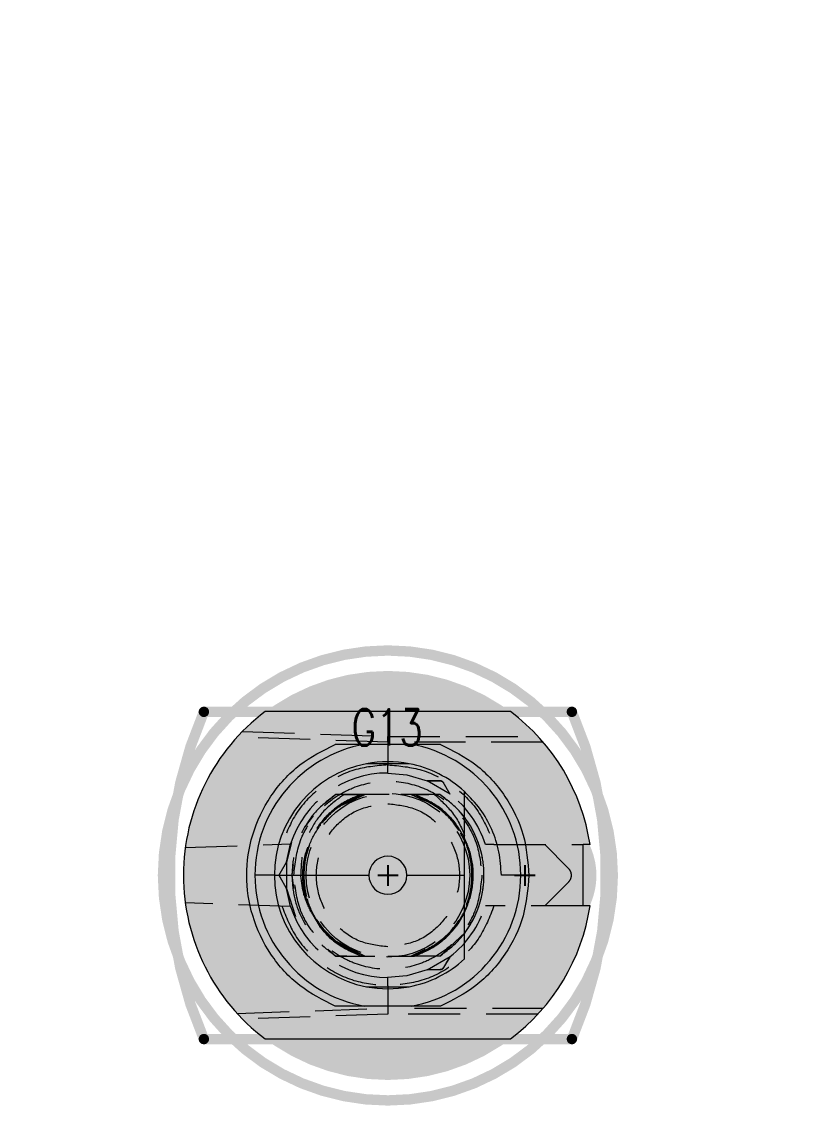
# Model space of a CAD drawing. Header units: millimetres. Extents: x 5 to 1395, y 5 to 415.
# Drawn here: x 1016.79 to 1035.63, y 230.16 to 256.67 of the extents above; entities that cross this region are included whole.
import ezdxf

# ---------------------------------------------------------------- set-up
doc = ezdxf.new("R2010")
doc.units = ezdxf.units.MM
doc.header["$PDSIZE"] = -1
doc.linetypes.add('HIDDEN', pattern=[1.905, 1.27, -0.635])
for name, color, linetype in [('DRIL_PLTE_THRU_01', 16, 'Continuous'), ('DRIL_PLTE_THRU_02', 146, 'Continuous'), ('DRIL_PLTE_THRU_03', 56, 'Continuous'), ('DRIL_PLTE_THRU_04', 216, 'Continuous'), ('DRIL_PLTE_THRU_05', 34, 'Continuous'), ('DRIL_PLTE_THRU_06', 96, 'Continuous'), ('DRIL_PLTE_THRU_07', 171, 'Continuous'), ('DRIL_PLTE_THRU_08', 176, 'Continuous'), ('DRIL_SYMBOL', 2, 'Continuous'), ('PADS_BOT', 5, 'Continuous'), ('PADS_INNER', 1, 'Continuous'), ('PADS_TOP', 1, 'Continuous'), ('PART_NAME_01', 1, 'Continuous'), ('PART_TOP_2DLINE_26', 5, 'Continuous'), ('PART_TOP_2DLINE_27', 5, 'Continuous')]:
    doc.layers.add(name, color=color, linetype=linetype)
doc.styles.add('W0$127', font='simplex', dxfattribs={"width": 0.75})
doc.dimstyles.new('ISO-25', dxfattribs={"dimtxt": 2.5, "dimasz": 2.5, "dimexe": 1.25, "dimexo": 0.625, "dimtad": 1, "dimtxsty": 'Standard', "dimcen": 2.5, "dimadec": 0, "dimazin": 0, "dimtfac": 1, "dimtmove": 0, "dimatfit": 3, "dimfxl": 0, "dimarcsym": 0})

# ---------------------------------------------------------------- blocks, each defined once
blk = doc.blocks.new('SMOOTH_0$254')
at = {"const_width": 0.127}
blk.add_lwpolyline([(-0.0635, 0, 1), (0.0635, 0, 1)], format="xyb", close=True, dxfattribs=at)
blk = doc.blocks.new('PART_BODY_TOP_1')
at = {"layer": 'PART_TOP_2DLINE_26', "const_width": 0.254}
blk.add_lwpolyline([(5.5, 0, 1), (-5.5, 0, 1)], format="xyb", close=True, dxfattribs=at)
at = {"layer": 'PART_TOP_2DLINE_27', "const_width": 0.254}
blk.add_lwpolyline([(-4.5, 4), (4.5, 4, -0.208911), (4.5, -4), (-4.5, -4, -0.208911)], format="xyb", close=True, dxfattribs=at)
at = {"layer": 'PART_TOP_2DLINE_27'}
for p in [(-4.5, 4), (4.5, 4), (-4.5, -4), (4.5, -4)]:
    blk.add_blockref('SMOOTH_0$254', p, dxfattribs=at)
blk = doc.blocks.new('DRIL_SYMBOL_5$15')
at = {"layer": 'DRIL_SYMBOL', "const_width": 0.0508}
for points in [[(0, -0.254), (0, 0.254)], [(-0.254, 0), (0.254, 0)]]:
    blk.add_lwpolyline(points, dxfattribs=at)
blk = doc.blocks.new('DRIL_HOLE_5$15')
at = {"const_width": 2.575}
blk.add_lwpolyline([(-1.2875, 0, 1), (1.2875, 0, 1)], format="xyb", close=True, dxfattribs=at)
blk.add_blockref('DRIL_SYMBOL_5$15', (0, 0))
blk = doc.blocks.new('PAD_0')
at = {"const_width": 5}
blk.add_lwpolyline([(0, -2.5, 1), (0, 2.5, 1)], format="xyb", close=True, dxfattribs=at)
blk = doc.blocks.new('STK_TOP_181')
at = {"layer": 'DRIL_PLTE_THRU_01'}
blk.add_blockref('DRIL_HOLE_5$15', (0, 0), dxfattribs=at)
at = {"layer": 'DRIL_PLTE_THRU_02'}
blk.add_blockref('DRIL_HOLE_5$15', (0, 0), dxfattribs=at)
at = {"layer": 'DRIL_PLTE_THRU_03'}
blk.add_blockref('DRIL_HOLE_5$15', (0, 0), dxfattribs=at)
at = {"layer": 'DRIL_PLTE_THRU_04'}
blk.add_blockref('DRIL_HOLE_5$15', (0, 0), dxfattribs=at)
at = {"layer": 'DRIL_PLTE_THRU_05'}
blk.add_blockref('DRIL_HOLE_5$15', (0, 0), dxfattribs=at)
at = {"layer": 'DRIL_PLTE_THRU_06'}
blk.add_blockref('DRIL_HOLE_5$15', (0, 0), dxfattribs=at)
at = {"layer": 'DRIL_PLTE_THRU_07'}
blk.add_blockref('DRIL_HOLE_5$15', (0, 0), dxfattribs=at)
at = {"layer": 'DRIL_PLTE_THRU_08'}
blk.add_blockref('DRIL_HOLE_5$15', (0, 0), dxfattribs=at)
at = {"layer": 'PADS_BOT'}
blk.add_blockref('PAD_0', (0, 0), dxfattribs=at)
at = {"layer": 'PADS_INNER'}
blk.add_blockref('PAD_0', (0, 0), dxfattribs=at)
at = {"layer": 'PADS_TOP'}
blk.add_blockref('PAD_0', (0, 0), dxfattribs=at)
blk = doc.blocks.new('DRIL_SYMBOL_2$55')
at = {"layer": 'DRIL_SYMBOL', "const_width": 0.0508}
for points in [[(0, -0.254), (0, 0.254)], [(-0.254, 0), (0.254, 0)]]:
    blk.add_lwpolyline(points, dxfattribs=at)
blk = doc.blocks.new('DRIL_HOLE_2$55')
at = {"const_width": 1.275}
blk.add_lwpolyline([(-0.6375, 0, 1), (0.6375, 0, 1)], format="xyb", close=True, dxfattribs=at)
blk.add_blockref('DRIL_SYMBOL_2$55', (0, 0))
blk = doc.blocks.new('PAD_1')
at = {"const_width": 1.75}
blk.add_lwpolyline([(0, -0.875, 1), (0, 0.875, 1)], format="xyb", close=True, dxfattribs=at)
blk = doc.blocks.new('STK_TOP_182')
at = {"layer": 'DRIL_PLTE_THRU_01'}
blk.add_blockref('DRIL_HOLE_2$55', (0, 0), dxfattribs=at)
at = {"layer": 'DRIL_PLTE_THRU_02'}
blk.add_blockref('DRIL_HOLE_2$55', (0, 0), dxfattribs=at)
at = {"layer": 'DRIL_PLTE_THRU_03'}
blk.add_blockref('DRIL_HOLE_2$55', (0, 0), dxfattribs=at)
at = {"layer": 'DRIL_PLTE_THRU_04'}
blk.add_blockref('DRIL_HOLE_2$55', (0, 0), dxfattribs=at)
at = {"layer": 'DRIL_PLTE_THRU_05'}
blk.add_blockref('DRIL_HOLE_2$55', (0, 0), dxfattribs=at)
at = {"layer": 'DRIL_PLTE_THRU_06'}
blk.add_blockref('DRIL_HOLE_2$55', (0, 0), dxfattribs=at)
at = {"layer": 'DRIL_PLTE_THRU_07'}
blk.add_blockref('DRIL_HOLE_2$55', (0, 0), dxfattribs=at)
at = {"layer": 'DRIL_PLTE_THRU_08'}
blk.add_blockref('DRIL_HOLE_2$55', (0, 0), dxfattribs=at)
at = {"layer": 'PADS_BOT'}
blk.add_blockref('PAD_1', (0, 0), dxfattribs=at)
at = {"layer": 'PADS_INNER'}
blk.add_blockref('PAD_1', (0, 0), dxfattribs=at)
at = {"layer": 'PADS_TOP'}
blk.add_blockref('PAD_1', (0, 0), dxfattribs=at)
blk = doc.blocks.new('SYM_TOP_3')
for name, p in [('PART_BODY_TOP_1', (0, 0)), ('STK_TOP_181', (0, 0)), ('STK_TOP_182', (3.35, 0))]:
    blk.add_blockref(name, p)
blk = doc.blocks.new('PART_TOP_2')
blk.add_blockref('SYM_TOP_3', (0, 0))
at = {"layer": 'PART_NAME_01', "style": 'W0$127', "width": 0.75}
blk.add_text('G13', height=0.889, dxfattribs=at).set_placement((-0.889, 3.175))
blk = doc.blocks.new('q')
blk.add_blockref('PART_TOP_2', (1025.745, 235.799))
blk = doc.blocks.new('*D231')
at = {"color": 0, "lineweight": -2}
for p, q in [((969.595, 286.609), (969.595, 323.77)), ((1257.145, 181.679), (1257.145, 323.77)), ((1253.843, 322.77), (972.897, 322.77))]:
    blk.add_line(p, q, dxfattribs=at)
at = {"color": 0}
for points in [[(972.897, 323.321), (972.897, 322.22), (969.595, 322.77)], [(1253.843, 323.321), (1253.843, 322.22), (1257.145, 322.77)]]:
    blk.add_solid(points, dxfattribs=at)
at = {"layer": 'Defpoints', "color": 0}
for p in [(969.595, 322.77), (969.595, 285.609), (1257.145, 180.679)]:
    blk.add_point(p, dxfattribs=at)
at = {"color": 0, "insert": (1113.37, 326.336), "char_height": 3.5, "attachment_point": 5}
blk.add_mtext('287,550', dxfattribs=at)

msp = doc.modelspace()

# ---------------------------------------------------------------- linework, layer by layer
at = {"color": 7, "linetype": 'Continuous', "lineweight": 15}
for p, q in [((1028.7448, 239.8038), (1022.7448, 239.8038)), ((1030.6882, 236.5538), (1030.5198, 236.5538)), ((1030.5198, 235.0538), (1030.5198, 236.5538)), ((1022.9698, 235.8038), (1022.4948, 235.8038)), ((1022.9698, 235.8038), (1025.2801, 235.8038)), ((1026.2096, 235.8038), (1027.6198, 235.8038)), ((1028.9948, 235.8038), (1028.5198, 235.8038)), ((1030.6882, 235.0538), (1030.5198, 235.0538)), ((1022.7448, 231.8038), (1028.7448, 231.8038))]:
    msp.add_line(p, q, dxfattribs=at)
at = {"color": 7, "linetype": 'HIDDEN', "lineweight": 0}
for p, q in [((1025.7448, 239.0538), (1022.0591, 239.1825)), ((1022.1923, 239.3223), (1025.7448, 239.1982)), ((1025.7448, 239.0538), (1025.7448, 239.1981)), ((1025.7448, 239.1981), (1029.4161, 239.1981)), ((1025.7448, 239.0538), (1025.7448, 238.5038)), ((1029.5445, 239.0538), (1026.3951, 239.0538)), ((1025.7448, 238.3038), (1025.7448, 238.5038)), ((1026.7047, 238.1121), (1027.0198, 238.1121)), ((1027.2639, 237.7893), (1026.7047, 238.1121)), ((1024.4713, 237.7788), (1024.1978, 237.5496)), ((1025.0939, 237.7788), (1024.4713, 237.7788)), ((1025.0939, 237.7788), (1024.5816, 237.5154)), ((1024.6223, 237.5163), (1025.1788, 237.7787)), ((1025.1788, 237.7787), (1024.6223, 237.5163)), ((1024.6223, 237.5163), (1025.1788, 237.7787)), ((1025.1788, 237.7787), (1024.6223, 237.5163)), ((1025.4296, 237.7788), (1024.6722, 237.7788)), ((1024.6722, 237.7788), (1025.0939, 237.7788)), ((1025.7783, 237.7788), (1025.4296, 237.7788)), ((1027.0183, 237.7788), (1026.0601, 237.7788)), ((1026.3108, 237.7788), (1026.6281, 237.6292)), ((1026.6237, 237.6312), (1026.3108, 237.7788)), ((1026.7457, 237.7788), (1026.3957, 237.7788)), ((1026.3957, 237.7788), (1026.7457, 237.7788)), ((1026.7105, 237.6169), (1026.3957, 237.7788)), ((1027.1966, 237.6294), (1027.0183, 237.7788)), ((1023.9203, 237.2604), (1023.7096, 236.9788)), ((1020.7906, 236.4788), (1023.3647, 236.5687)), ((1023.3848, 236.6046), (1023.2657, 236.1266)), ((1023.2657, 236.1266), (1023.3647, 236.5687)), ((1028.3385, 236.5538), (1030.5198, 236.5538)), ((1029.5797, 236.5538), (1030.1529, 235.9806)), ((1023.1082, 235.8538), (1023.2657, 236.1266)), ((1023.2657, 236.1266), (1023.2657, 235.4809)), ((1023.428, 236.0687), (1023.3948, 235.8038)), ((1023.2657, 235.4809), (1023.1082, 235.7538)), ((1023.3948, 235.8038), (1023.4354, 235.4801)), ((1023.3948, 235.8038), (1023.4337, 235.4935)), ((1023.3647, 235.0389), (1023.2657, 235.4809)), ((1023.2657, 235.4809), (1023.4859, 234.7928)), ((1030.1529, 235.627), (1029.5797, 235.0538)), ((1023.3647, 235.0389), (1020.7906, 235.1288)), ((1030.5198, 235.0538), (1028.3385, 235.0538)), ((1027.634, 234.4061), (1027.0183, 233.8288)), ((1025.1788, 233.8288), (1024.4733, 234.19)), ((1024.2739, 233.9942), (1024.4713, 233.8288)), ((1024.332, 233.9455), (1024.4713, 233.8288)), ((1024.5799, 234.0931), (1025.0939, 233.8288)), ((1025.0939, 233.8288), (1024.5799, 234.0931)), ((1025.1788, 233.8288), (1024.6467, 234.0797)), ((1024.6467, 234.0797), (1025.1788, 233.8288)), ((1025.1788, 233.8288), (1024.6467, 234.0797)), ((1024.6467, 234.0797), (1025.1788, 233.8288)), ((1024.6469, 234.0586), (1025.0939, 233.8288)), ((1025.0939, 233.8288), (1024.6469, 234.0586)), ((1025.1788, 233.8288), (1024.7089, 234.0503)), ((1024.709, 234.0503), (1025.1788, 233.8288)), ((1026.6498, 233.9886), (1026.3108, 233.8288)), ((1026.3108, 233.8288), (1026.6498, 233.9886)), ((1026.9675, 234.1228), (1026.3957, 233.8288)), ((1026.9674, 234.1227), (1026.3957, 233.8288)), ((1026.3957, 233.8288), (1026.6368, 233.9527)), ((1027.0183, 233.8288), (1027.2543, 234.0265)), ((1024.7439, 233.8288), (1024.4713, 233.8288)), ((1024.4713, 233.8288), (1025.0939, 233.8288)), ((1025.1788, 233.8288), (1025.4296, 233.8288)), ((1025.7448, 233.8288), (1026.0129, 233.8288)), ((1025.8264, 233.8288), (1026.0601, 233.8288)), ((1026.0601, 233.8288), (1026.3108, 233.8288)), ((1027.0183, 233.8288), (1026.3957, 233.8288)), ((1026.7047, 233.4954), (1027.2639, 233.8183)), ((1027.0183, 233.8288), (1026.7457, 233.8288)), ((1027.2639, 233.8183), (1027.1064, 233.5454)), ((1025.2204, 233.0788), (1025.2204, 233.0788)), ((1025.7448, 233.1038), (1025.7448, 233.3038)), ((1025.7448, 233.1038), (1025.7448, 232.5538)), ((1022.0591, 232.4251), (1025.7448, 232.5538)), ((1025.7448, 232.5538), (1025.7448, 232.4094)), ((1026.3951, 232.5538), (1029.5445, 232.5538)), ((1025.7448, 232.4094), (1022.1923, 232.2853)), ((1029.4161, 232.4094), (1025.7448, 232.4094))]:
    msp.add_line(p, q, dxfattribs=at)
at = {"color": 7, "linetype": 'HIDDEN', "lineweight": 0, "flags": 128}
for points in [[(1025.7448, 238.3038), (1026.2104, 238.26), (1026.7047, 238.1121)], [(1024.4713, 237.7788), (1024.4713, 237.7788)], [(1024.4713, 237.7788), (1024.4713, 237.7788)], [(1024.4713, 237.7788), (1024.4713, 237.7788)], [(1024.4713, 237.7788), (1024.4713, 237.7788)], [(1024.4713, 237.7788), (1024.4713, 237.7788)], [(1024.4713, 237.7788), (1024.4713, 237.7788)], [(1024.4713, 237.7788), (1024.4713, 237.7788)], [(1025.4296, 237.7788), (1025.4296, 237.7788)], [(1026.0601, 237.7788), (1026.0601, 237.7788)], [(1027.0183, 237.7788), (1027.0183, 237.7788)], [(1027.0183, 237.7788), (1027.0183, 237.7788)], [(1027.0183, 237.7788), (1027.0183, 237.7788)], [(1027.0183, 237.7788), (1027.0183, 237.7788)], [(1027.0183, 237.7788), (1027.0183, 237.7788)], [(1027.0183, 237.7788), (1027.0183, 237.7788)], [(1027.0183, 237.7788), (1027.0183, 237.7788)], [(1027.0183, 237.7788), (1027.0183, 237.7788)], [(1024.7176, 237.583), (1024.7176, 237.583)], [(1023.9656, 236.831), (1023.9656, 236.831)], [(1027.674, 236.5799), (1027.6778, 236.5513), (1027.6779, 236.5423), (1027.6777, 236.541), (1027.6773, 236.5402), (1027.6771, 236.54), (1027.6771, 236.54), (1027.677, 236.54), (1027.677, 236.5399), (1027.677, 236.5399), (1027.677, 236.5399), (1027.677, 236.5399), (1027.6771, 236.5399), (1027.6773, 236.54), (1027.6774, 236.54), (1027.6774, 236.54), (1027.6774, 236.54), (1027.6774, 236.54), (1027.6774, 236.54), (1027.6773, 236.54), (1027.6771, 236.5399), (1027.6769, 236.5399), (1027.6768, 236.5398), (1027.6768, 236.5398), (1027.6767, 236.5398), (1027.6767, 236.5398), (1027.6767, 236.5398), (1027.6767, 236.5398), (1027.6764, 236.5398), (1027.676, 236.5399), (1027.6754, 236.5402), (1027.6727, 236.5432), (1027.6086, 236.6727), (1027.5214, 236.8357)], [(1024.4713, 233.8288), (1024.4713, 233.8288)], [(1025.1788, 233.8288), (1025.1788, 233.8288)], [(1025.1788, 233.8288), (1025.1788, 233.8288)], [(1025.1788, 233.8288), (1025.1788, 233.8288)], [(1025.1788, 233.8288), (1025.1788, 233.8288)], [(1025.1788, 233.8288), (1025.1788, 233.8288)], [(1025.1788, 233.8288), (1025.1788, 233.8288)], [(1025.1788, 233.8288), (1025.1788, 233.8288)], [(1025.1788, 233.8288), (1025.1788, 233.8288)], [(1026.3108, 233.8288), (1026.3108, 233.8288)], [(1026.3108, 233.8288), (1026.3108, 233.8288)], [(1026.3108, 233.8288), (1026.3108, 233.8288)], [(1026.3108, 233.8288), (1026.3108, 233.8288)], [(1026.3108, 233.8288), (1026.3108, 233.8288)], [(1027.0183, 233.8288), (1027.0183, 233.8288)], [(1026.7047, 233.4954), (1026.2104, 233.3475), (1025.7363, 233.3038)]]:
    msp.add_lwpolyline(points, dxfattribs=at)
at = {"color": 7, "linetype": 'HIDDEN', "lineweight": 0}
msp.add_circle((1025.7448, 235.8038), 2, dxfattribs=at)
at = {"color": 7, "linetype": 'Continuous', "lineweight": 15}
for radius, start, end in [(5, 126.8699, 233.1301), (5, 8.62693, 53.1301), (3.25, 100.06327, 180), (3.25, 0, 79.93673), (2.775, 100.89295, 180), (2.775, 79.10668, 100.89376), (2.775, 47.49336, 79.10705), (0.4648, 0, 180), (3.25, 180, 259.93673), (2.775, 180, 259.10705), (0.4648, 180, 0), (3.25, 280.06327, 0), (5, 306.8699, 351.37307), (2.775, 280.89324, 312.50663), (2.775, 259.10676, 280.89295)]:
    msp.add_arc((1025.7448, 235.8038), radius, start, end, dxfattribs=at)
at = {"color": 7, "linetype": 'HIDDEN', "lineweight": 0}
for radius, start, end in [(2.5, 90, 162.18431), (2.35, 323.50581, 57.18508), (2.5, 17.4576, 52.57976), (2.5, 197.81569, 270), (2.5, 307.42024, 342.5424)]:
    msp.add_arc((1025.7448, 235.8038), radius, start, end, dxfattribs=at)
at = {"color": 7, "linetype": 'Continuous', "lineweight": 15}
for points, knots in [([(1024.4554, 232.6038), (1024.1564, 232.7547), (1023.5447, 233.0635), (1022.8427, 233.8468), (1022.3942, 234.7864), (1022.2462, 235.8038), (1022.3942, 236.8211), (1022.8427, 237.7608), (1023.5447, 238.5441), (1024.1564, 238.8528), (1024.4554, 239.0038)], [0, 0, 0, 0, 0.1222025, 0.2499996, 0.3777966, 0.5000004, 0.6222042, 0.7500004, 0.8777975, 1, 1, 1, 1]), ([(1025.1769, 239.0038), (1025.1764, 239.0038), (1025.1752, 239.0038), (1025.1635, 239.0038), (1025.12, 239.0038), (1024.9235, 239.0038), (1024.6896, 239.0038), (1024.4934, 239.0038), (1024.4554, 239.0038)], [0, 0, 0, 0, 0.01692942, 0.03930114, 0.08170097, 0.23619582, 0.85214271, 1, 1, 1, 1]), ([(1026.3127, 239.0038), (1026.1368, 239.0038), (1025.7844, 239.0038), (1025.3912, 239.0038), (1025.1988, 239.0038), (1025.1769, 239.0038)], [0, 0, 0, 0, 0.4691021, 0.9396121, 1, 1, 1, 1]), ([(1027.0342, 239.0038), (1026.8997, 239.0038), (1026.7259, 239.0038), (1026.5316, 239.0038), (1026.451, 239.0038), (1026.397, 239.0038), (1026.3574, 239.0038), (1026.3312, 239.0038), (1026.3172, 239.0038), (1026.3131, 239.0038), (1026.3128, 239.0038), (1026.3127, 239.0038)], [0, 0, 0, 0, 0.52192282, 0.6747029, 0.77964248, 0.85173033, 0.90167439, 0.9545652, 0.97587922, 0.99309465, 1, 1, 1, 1]), ([(1027.0342, 239.0038), (1027.3339, 238.8526), (1027.9471, 238.5433), (1028.6451, 237.7583), (1029.1106, 236.8167), (1029.1672, 236.1323), (1029.1948, 235.7978)], [0, 0, 0, 0, 0.2443889, 0.5000009, 0.7556098, 1, 1, 1, 1]), ([(1026.2692, 238.5288), (1025.9791, 238.5288), (1025.626, 238.5288), (1025.2818, 238.5288), (1025.2204, 238.5288)], [0, 0, 0, 0, 0.8214986, 1, 1, 1, 1]), ([(1027.6198, 235.8038), (1027.6198, 235.9987), (1027.6198, 236.5031), (1027.6198, 237.1849), (1027.6198, 237.6339), (1027.6198, 237.8495)], [0, 0, 0, 0, 0.2465235, 0.6381385, 1, 1, 1, 1]), ([(1028.5198, 235.8038), (1028.5084, 235.9956), (1028.4855, 236.3791), (1028.3007, 236.9282), (1028.0208, 237.4355), (1027.7535, 237.7115), (1027.6198, 237.8495)], [0, 0, 0, 0, 0.2499986, 0.500001, 0.7500033, 1, 1, 1, 1]), ([(1029.1948, 235.7978), (1029.1662, 235.4643), (1029.1076, 234.782), (1028.6414, 233.8443), (1027.9445, 233.0627), (1027.3331, 232.7545), (1027.0342, 232.6038)], [0, 0, 0, 0, 0.2444241, 0.500001, 0.7555764, 1, 1, 1, 1]), ([(1027.6198, 233.7581), (1027.6198, 234.1957), (1027.6198, 234.7986), (1027.6198, 235.5874), (1027.6198, 235.8038)], [0, 0, 0, 0, 0.7257556, 1, 1, 1, 1]), ([(1025.2204, 233.0788), (1025.5105, 233.0788), (1025.8636, 233.0788), (1026.2078, 233.0788), (1026.2692, 233.0788)], [0, 0, 0, 0, 0.8214867, 1, 1, 1, 1]), ([(1025.1769, 232.6038), (1025.1764, 232.6038), (1025.1752, 232.6038), (1025.1635, 232.6038), (1025.12, 232.6038), (1024.9235, 232.6038), (1024.6896, 232.6038), (1024.4934, 232.6038), (1024.4554, 232.6038)], [0, 0, 0, 0, 0.01692942, 0.03930114, 0.08170097, 0.23619582, 0.85214271, 1, 1, 1, 1]), ([(1026.3127, 232.6038), (1026.1368, 232.6038), (1025.7844, 232.6038), (1025.3912, 232.6038), (1025.1988, 232.6038), (1025.1769, 232.6038)], [0, 0, 0, 0, 0.4691021, 0.9396121, 1, 1, 1, 1]), ([(1027.0342, 232.6038), (1026.8997, 232.6038), (1026.7259, 232.6038), (1026.5316, 232.6038), (1026.451, 232.6038), (1026.397, 232.6038), (1026.3574, 232.6038), (1026.3312, 232.6038), (1026.3172, 232.6038), (1026.3131, 232.6038), (1026.3128, 232.6038), (1026.3127, 232.6038)], [0, 0, 0, 0, 0.52192282, 0.6747029, 0.77964248, 0.85173033, 0.90167439, 0.9545652, 0.97587922, 0.99309465, 1, 1, 1, 1])]:
    msp.add_open_spline(points, degree=3, knots=knots, dxfattribs=at)
at = {"color": 7, "linetype": 'HIDDEN', "lineweight": 0}
for points, knots in [([(1025.7448, 238.5038), (1025.4628, 238.4781), (1024.8836, 238.4254), (1024.099, 237.9995), (1023.4701, 237.3659), (1023.257, 236.8247), (1023.1533, 236.5613)], [0, 0, 0, 0, 0.2434216, 0.4999999, 0.7565755, 1, 1, 1, 1]), ([(1025.7448, 238.5038), (1026.0274, 238.478), (1026.6079, 238.425), (1027.3939, 237.9973), (1028.0231, 237.361), (1028.2353, 236.8181), (1028.3385, 236.5538)], [0, 0, 0, 0, 0.243393, 0.5000001, 0.7566083, 1, 1, 1, 1]), ([(1023.4448, 235.8038), (1023.4757, 236.093), (1023.5234, 236.5395), (1023.8097, 237.0756), (1024.1069, 237.4411), (1024.4729, 237.7403), (1025.0089, 238.0176), (1025.7448, 238.1596), (1026.4806, 238.0176), (1027.0166, 237.7404), (1027.3825, 237.4413), (1027.6798, 237.0758), (1027.9662, 236.5396), (1028.0139, 236.093), (1028.0448, 235.8038)], [0, 0, 0, 0, 0.11972141, 0.18482268, 0.24999991, 0.31510286, 0.38027922, 0.49999962, 0.61972205, 0.68482472, 0.74999969, 0.81510183, 0.8802782, 1, 1, 1, 1]), ([(1027.0198, 238.1121), (1026.9378, 238.1121), (1026.8294, 238.1121), (1026.7329, 238.1121), (1026.7083, 238.1121), (1026.7059, 238.1121), (1026.7047, 238.1121)], [0, 0, 0, 0, 0.6386854, 0.8437406, 0.9249981, 1, 1, 1, 1]), ([(1027.0198, 238.1121), (1027.0285, 238.1115), (1027.0459, 238.1102), (1027.0703, 238.0996), (1027.0917, 238.0838), (1027.1015, 238.0694), (1027.1064, 238.0621)], [0, 0, 0, 0, 0.2508012, 0.5000565, 0.7491502, 1, 1, 1, 1]), ([(1027.1064, 238.0621), (1027.1023, 238.0687), (1027.0968, 238.0775), (1027.0833, 238.0897), (1027.0759, 238.095), (1027.0704, 238.0985), (1027.0645, 238.1017), (1027.056, 238.1056), (1027.0383, 238.1114), (1027.0276, 238.1118), (1027.0198, 238.1121)], [0, 0, 0, 0, 0.3001445, 0.4067015, 0.4526529, 0.4959204, 0.5400814, 0.5867284, 0.694519, 1, 1, 1, 1]), ([(1027.2639, 237.7893), (1027.2634, 237.7903), (1027.2622, 237.7924), (1027.2498, 237.8138), (1027.2197, 237.866), (1027.1694, 237.9531), (1027.1285, 238.0239), (1027.1064, 238.0621)], [0, 0, 0, 0, 0.07411355, 0.1549261, 0.35990339, 0.65371534, 1, 1, 1, 1]), ([(1024.4713, 237.7788), (1024.3145, 237.661), (1024.0011, 237.4253), (1023.6626, 236.9387), (1023.437, 236.3905), (1023.4089, 235.9994), (1023.3948, 235.8038)], [0, 0, 0, 0, 0.2499994, 0.5000001, 0.7500014, 1, 1, 1, 1]), ([(1024.4713, 237.7788), (1024.3145, 237.661), (1024.0011, 237.4253), (1023.6626, 236.9387), (1023.437, 236.3905), (1023.4089, 235.9994), (1023.3948, 235.8038)], [0, 0, 0, 0, 0.2499994, 0.5000001, 0.7500014, 1, 1, 1, 1]), ([(1024.6722, 237.7788), (1024.5093, 237.6616), (1024.1856, 237.4288), (1023.8448, 236.9358), (1023.631, 236.3843), (1023.6208, 235.9964), (1023.6157, 235.8038)], [0, 0, 0, 0, 0.2550563, 0.5067403, 0.7550565, 1, 1, 1, 1]), ([(1025.0939, 237.7788), (1024.9566, 237.724), (1024.6821, 237.6143), (1024.3262, 237.3444), (1024.0322, 237.0112), (1023.816, 236.622), (1023.6864, 236.1961), (1023.6512, 235.7531), (1023.7044, 235.3096), (1023.8164, 235.036), (1023.8724, 234.8992)], [0, 0, 0, 0, 0.12500223, 0.25000057, 0.37500003, 0.50000224, 0.62500189, 0.75000144, 0.87500189, 1, 1, 1, 1]), ([(1025.0939, 233.8288), (1024.894, 233.9155), (1024.4941, 234.0889), (1024.0329, 234.5673), (1023.7336, 235.1521), (1023.6312, 235.8038), (1023.7336, 236.4554), (1024.0329, 237.0403), (1024.4941, 237.5186), (1024.894, 237.6921), (1025.0939, 237.7788)], [0, 0, 0, 0, 0.1249997, 0.2499998, 0.3750009, 0.5, 0.625001, 0.7500008, 0.8750009, 1, 1, 1, 1]), ([(1024.4733, 234.19), (1024.335, 234.3181), (1024.0583, 234.5742), (1023.795, 235.0827), (1023.6707, 235.6366), (1023.7036, 236.2051), (1023.8884, 236.7437), (1024.2131, 237.2093), (1024.6493, 237.5803), (1025.0023, 237.7126), (1025.1788, 237.7788)], [0, 0, 0, 0, 0.1249999, 0.25, 0.3749992, 0.5000003, 0.6249999, 0.7499998, 0.8749992, 1, 1, 1, 1]), ([(1025.1788, 237.7788), (1024.972, 237.6979), (1024.5583, 237.536), (1024.0761, 237.0595), (1023.7622, 236.4678), (1023.6544, 235.8038), (1023.7621, 235.1398), (1024.0761, 234.548), (1024.5583, 234.0715), (1024.972, 233.9097), (1025.1788, 233.8288)], [0, 0, 0, 0, 0.1250019, 0.2500013, 0.375001, 0.5000006, 0.6250011, 0.7500009, 0.8750014, 1, 1, 1, 1]), ([(1025.1788, 237.7788), (1025.1784, 237.7788), (1025.1777, 237.7788), (1025.1708, 237.7788), (1025.1442, 237.7788), (1025.1157, 237.7788), (1025.0939, 237.7788)], [0, 0, 0, 0, 0.068855, 0.1453943, 0.3447286, 1, 1, 1, 1]), ([(1025.1788, 237.7788), (1025.1784, 237.7788), (1025.1777, 237.7788), (1025.1708, 237.7788), (1025.1442, 237.7788), (1025.1157, 237.7788), (1025.0939, 237.7788)], [0, 0, 0, 0, 0.0689285, 0.1455767, 0.345186, 1, 1, 1, 1]), ([(1025.0939, 237.7788), (1025.1155, 237.7788), (1025.1436, 237.7788), (1025.1709, 237.7788), (1025.1777, 237.7788), (1025.1785, 237.7788), (1025.1788, 237.7788)], [0, 0, 0, 0, 0.6596464, 0.8554821, 0.9305736, 1, 1, 1, 1]), ([(1026.3957, 237.7788), (1026.3741, 237.7788), (1026.346, 237.7788), (1026.3188, 237.7788), (1026.3119, 237.7788), (1026.3112, 237.7788), (1026.3108, 237.7788)], [0, 0, 0, 0, 0.6593544, 0.8552374, 0.9305187, 1, 1, 1, 1]), ([(1026.3108, 237.7788), (1026.3112, 237.7788), (1026.3119, 237.7788), (1026.3187, 237.7788), (1026.3454, 237.7788), (1026.3739, 237.7788), (1026.3957, 237.7788)], [0, 0, 0, 0, 0.0688564, 0.145317, 0.3446404, 1, 1, 1, 1]), ([(1026.3957, 237.7788), (1026.3741, 237.7788), (1026.346, 237.7788), (1026.3187, 237.7788), (1026.3119, 237.7788), (1026.3111, 237.7788), (1026.3108, 237.7788)], [0, 0, 0, 0, 0.65954428, 0.85541081, 0.93053131, 1, 1, 1, 1]), ([(1026.3108, 237.7788), (1026.5176, 237.6979), (1026.9314, 237.536), (1027.4135, 237.0595), (1027.7275, 236.4678), (1027.8352, 235.8038), (1027.7275, 235.1398), (1027.4135, 234.548), (1026.9313, 234.0715), (1026.5176, 233.9097), (1026.3108, 233.8288)], [0, 0, 0, 0, 0.1249991, 0.2500003, 0.3749999, 0.4999993, 0.6250001, 0.7499985, 0.8749997, 1, 1, 1, 1]), ([(1026.3108, 233.8288), (1026.5176, 233.9097), (1026.9313, 234.0715), (1027.4135, 234.548), (1027.7275, 235.1398), (1027.8352, 235.8038), (1027.7275, 236.4678), (1027.4135, 237.0595), (1026.9314, 237.536), (1026.5176, 237.6979), (1026.3108, 237.7788)], [0, 0, 0, 0, 0.12500034, 0.25000154, 0.3749999, 0.50000067, 0.62500005, 0.74999966, 0.87500085, 1, 1, 1, 1]), ([(1026.3108, 237.7787), (1026.5176, 237.6978), (1026.9313, 237.536), (1027.4135, 237.0595), (1027.7274, 236.4678), (1027.8352, 235.8038), (1027.7274, 235.1398), (1027.4135, 234.5481), (1026.9313, 234.0716), (1026.5176, 233.9097), (1026.3108, 233.8288)], [0, 0, 0, 0, 0.1249995, 0.2500001, 0.3749994, 0.4999983, 0.6249982, 0.7499988, 0.8749974, 1, 1, 1, 1]), ([(1026.3108, 233.8288), (1026.5176, 233.9097), (1026.9313, 234.0716), (1027.4135, 234.5481), (1027.7274, 235.1398), (1027.8352, 235.8038), (1027.7274, 236.4678), (1027.4135, 237.0595), (1026.9313, 237.536), (1026.5176, 237.6978), (1026.3108, 237.7787)], [0, 0, 0, 0, 0.1250026, 0.2500012, 0.3750018, 0.5000017, 0.6250006, 0.7499999, 0.8750005, 1, 1, 1, 1]), ([(1026.3108, 237.7787), (1026.5176, 237.6978), (1026.9313, 237.536), (1027.4135, 237.0595), (1027.7274, 236.4678), (1027.8352, 235.8038), (1027.7274, 235.1398), (1027.4135, 234.548), (1026.9313, 234.0716), (1026.5176, 233.9097), (1026.3108, 233.8288)], [0, 0, 0, 0, 0.1249997, 0.2500006, 0.3750002, 0.4999993, 0.6249998, 0.7499994, 0.8750003, 1, 1, 1, 1]), ([(1026.3108, 233.8288), (1026.5176, 233.9097), (1026.9313, 234.0716), (1027.4135, 234.548), (1027.7274, 235.1398), (1027.8352, 235.8038), (1027.7274, 236.4678), (1027.4135, 237.0595), (1026.9313, 237.536), (1026.5176, 237.6978), (1026.3108, 237.7787)], [0, 0, 0, 0, 0.1249997, 0.2500006, 0.3750002, 0.5000007, 0.6249998, 0.7499994, 0.8750003, 1, 1, 1, 1]), ([(1027.1202, 234.2738), (1027.2295, 234.3725), (1027.5003, 234.6169), (1027.7525, 235.1563), (1027.8594, 235.8027), (1027.7558, 236.4557), (1027.4568, 237.0402), (1026.9955, 237.5186), (1026.5956, 237.6921), (1026.3957, 237.7788)], [0, 0, 0, 0, 0.1013779, 0.2511471, 0.4009188, 0.5506888, 0.7004579, 0.8502287, 1, 1, 1, 1]), ([(1026.3957, 237.7788), (1026.5956, 237.6921), (1026.9955, 237.5187), (1027.4568, 237.0402), (1027.7557, 236.4558), (1027.8597, 235.8024), (1027.7513, 235.1572), (1027.5179, 234.6443), (1027.2733, 234.4202), (1027.1889, 234.3429)], [0, 0, 0, 0, 0.1532176, 0.3064373, 0.4596558, 0.6128731, 0.766092, 0.9193089, 1, 1, 1, 1]), ([(1026.3957, 233.8288), (1026.5956, 233.9155), (1026.9955, 234.0889), (1027.4567, 234.5673), (1027.756, 235.1521), (1027.8584, 235.8038), (1027.756, 236.4554), (1027.4567, 237.0403), (1026.9955, 237.5186), (1026.5956, 237.692), (1026.3957, 237.7788)], [0, 0, 0, 0, 0.1249986, 0.2499989, 0.3749989, 0.4999982, 0.6249985, 0.7499985, 0.8749988, 1, 1, 1, 1]), ([(1026.3957, 237.7788), (1026.5956, 237.6921), (1026.9955, 237.5186), (1027.4568, 237.0402), (1027.7557, 236.4557), (1027.8593, 235.8027), (1027.7526, 235.1562), (1027.4977, 234.6129), (1027.2232, 234.3656), (1027.1103, 234.2639)], [0, 0, 0, 0, 0.1492889, 0.2985768, 0.4478628, 0.5971495, 0.7464379, 0.8957254, 1, 1, 1, 1]), ([(1027.4297, 234.585), (1027.5409, 234.7725), (1027.7632, 235.1474), (1027.8565, 235.8051), (1027.7565, 236.4551), (1027.4566, 237.0404), (1026.9955, 237.5186), (1026.5956, 237.692), (1026.3957, 237.7788)], [0, 0, 0, 0, 0.1666666, 0.3333323, 0.4999999, 0.6666648, 0.8333318, 1, 1, 1, 1]), ([(1026.3957, 237.7788), (1026.5956, 237.692), (1026.9955, 237.5186), (1027.4567, 237.0402), (1027.7558, 236.4556), (1027.859, 235.803), (1027.7539, 235.1551), (1027.4724, 234.5728), (1027.1597, 234.2958), (1027.0102, 234.1633)], [0, 0, 0, 0, 0.1445621, 0.2891261, 0.4336898, 0.5782527, 0.7228172, 0.8673809, 1, 1, 1, 1]), ([(1026.8838, 237.7788), (1027.0506, 237.6261), (1027.3844, 237.3205), (1027.5985, 236.8682), (1027.6647, 236.6155), (1027.6741, 236.5799)], [0, 0, 0, 0, 0.4618329, 0.9241461, 1, 1, 1, 1]), ([(1027.0183, 233.8288), (1027.1749, 233.9466), (1027.4881, 234.1822), (1027.8288, 234.6689), (1028.0461, 235.2171), (1028.1192, 235.8038), (1028.0461, 236.3905), (1027.8288, 236.9387), (1027.4881, 237.4253), (1027.1749, 237.661), (1027.0183, 237.7788)], [0, 0, 0, 0, 0.1250009, 0.25000054, 0.37499951, 0.50000018, 0.62499928, 0.74999973, 0.87499808, 1, 1, 1, 1]), ([(1025.7448, 234.0538), (1025.5158, 234.0801), (1025.0577, 234.1327), (1024.4752, 234.5374), (1024.0859, 235.1158), (1023.9493, 235.8038), (1024.0859, 236.4917), (1024.4752, 237.0702), (1025.0577, 237.4749), (1025.5158, 237.5275), (1025.7448, 237.5538)], [0, 0, 0, 0, 0.1249986, 0.2500002, 0.3750006, 0.5000002, 0.6249999, 0.7500003, 0.8750011, 1, 1, 1, 1]), ([(1025.7448, 237.5538), (1025.9738, 237.5275), (1026.4319, 237.4749), (1027.0145, 237.0702), (1027.4037, 236.4917), (1027.5404, 235.8038), (1027.4037, 235.1158), (1027.0145, 234.5374), (1026.4319, 234.1327), (1025.9738, 234.0801), (1025.7448, 234.0538)], [0, 0, 0, 0, 0.1250013, 0.2499996, 0.3749998, 0.4999998, 0.6249997, 0.7499999, 0.8749989, 1, 1, 1, 1]), ([(1028.3385, 236.5538), (1028.3107, 236.5538), (1028.2555, 236.5538), (1028.1873, 236.5538), (1028.1383, 236.5538), (1028.1325, 236.5538), (1028.1297, 236.5538)], [0, 0, 0, 0, 0.2586283, 0.5136103, 0.7560865, 1, 1, 1, 1]), ([(1023.1082, 235.7538), (1023.1044, 235.7617), (1023.0968, 235.7775), (1023.0938, 235.8038), (1023.0968, 235.8301), (1023.1044, 235.8459), (1023.1082, 235.8538)], [0, 0, 0, 0, 0.250014, 0.5000024, 0.74992, 1, 1, 1, 1]), ([(1023.3948, 235.8038), (1023.4089, 235.6082), (1023.437, 235.2171), (1023.6626, 234.6689), (1024.0011, 234.1822), (1024.3145, 233.9466), (1024.4713, 233.8288)], [0, 0, 0, 0, 0.2500015, 0.4999997, 0.7500029, 1, 1, 1, 1]), ([(1023.3948, 235.8038), (1023.4089, 235.6082), (1023.437, 235.2171), (1023.6626, 234.6689), (1024.0011, 234.1822), (1024.3145, 233.9466), (1024.4713, 233.8288)], [0, 0, 0, 0, 0.2500015, 0.4999997, 0.7500029, 1, 1, 1, 1]), ([(1028.0448, 235.8038), (1028.0139, 235.5146), (1027.9662, 235.0681), (1027.6799, 234.5319), (1027.3827, 234.1665), (1027.0167, 233.8673), (1026.4807, 233.59), (1025.7448, 233.448), (1025.0091, 233.59), (1024.4731, 233.8672), (1024.1071, 234.1663), (1023.8098, 234.5318), (1023.5234, 235.0679), (1023.4757, 235.5146), (1023.4448, 235.8038)], [0, 0, 0, 0, 0.1197216, 0.1848236, 0.2500008, 0.315102, 0.3802782, 0.5000004, 0.6197206, 0.6848232, 0.7499996, 0.8151016, 0.8802788, 1, 1, 1, 1]), ([(1023.8724, 234.8992), (1023.8043, 235.0418), (1023.6674, 235.3288), (1023.633, 235.6448), (1023.6157, 235.8038)], [0, 0, 0, 0, 0.4970602, 1, 1, 1, 1]), ([(1030.1529, 235.9806), (1030.1734, 235.9547), (1030.2144, 235.9031), (1030.232, 235.8038), (1030.2144, 235.7045), (1030.1734, 235.6528), (1030.1529, 235.627)], [0, 0, 0, 0, 0.25000537, 0.49999064, 0.74999463, 1, 1, 1, 1]), ([(1023.1533, 235.0463), (1023.257, 234.7828), (1023.4701, 234.2417), (1024.099, 233.6081), (1024.8836, 233.1822), (1025.4628, 233.1295), (1025.7448, 233.1038)], [0, 0, 0, 0, 0.2434229, 0.5000004, 0.7565781, 1, 1, 1, 1]), ([(1023.8053, 235.0867), (1023.8805, 234.9139), (1024.0424, 234.5419), (1024.497, 234.0901), (1024.8949, 233.9159), (1025.0939, 233.8288)], [0, 0, 0, 0, 0.3025438, 0.6512674, 1, 1, 1, 1]), ([(1028.3385, 235.0538), (1028.2353, 234.7895), (1028.0231, 234.2465), (1027.3939, 233.6103), (1026.6079, 233.1825), (1026.0274, 233.1296), (1025.7448, 233.1038)], [0, 0, 0, 0, 0.2433917, 0.5000001, 0.7566073, 1, 1, 1, 1]), ([(1028.3385, 235.0538), (1028.3108, 235.0538), (1028.2557, 235.0538), (1028.1875, 235.0538), (1028.1383, 235.0538), (1028.1325, 235.0538), (1028.1297, 235.0538)], [0, 0, 0, 0, 0.2580893, 0.5125825, 0.7555906, 1, 1, 1, 1]), ([(1023.8724, 234.8992), (1023.9549, 234.7651), (1024.1192, 234.4982), (1024.3557, 234.2924), (1024.4733, 234.19)], [0, 0, 0, 0, 0.5024662, 1, 1, 1, 1]), ([(1025.0939, 233.8288), (1024.8899, 233.9115), (1024.5453, 234.0512), (1024.3016, 234.3288), (1024.2022, 234.442)], [0, 0, 0, 0, 0.5921088, 1, 1, 1, 1]), ([(1027.4165, 234.567), (1027.275, 234.4044), (1026.992, 234.0792), (1026.5945, 233.9122), (1026.3957, 233.8288)], [0, 0, 0, 0, 0.500001, 1, 1, 1, 1]), ([(1027.0795, 234.2419), (1027.1716, 234.3285), (1027.2797, 234.4302), (1027.3839, 234.5437), (1027.4058, 234.5633), (1027.4128, 234.5671), (1027.4151, 234.5675), (1027.416, 234.5673), (1027.4164, 234.5671), (1027.4165, 234.567)], [0, 0, 0, 0, 0.8053623, 0.9459741, 0.982689, 0.9932406, 0.9969119, 0.9985081, 1, 1, 1, 1]), ([(1026.3108, 233.8288), (1026.45, 233.877), (1026.7284, 233.9734), (1026.9625, 234.1524), (1027.0795, 234.2419)], [0, 0, 0, 0, 0.50000229, 1, 1, 1, 1]), ([(1026.3108, 233.8288), (1026.45, 233.877), (1026.7284, 233.9734), (1026.9625, 234.1524), (1027.0795, 234.2419)], [0, 0, 0, 0, 0.4999959, 1, 1, 1, 1]), ([(1027.1889, 234.3429), (1027.1198, 234.2662), (1026.9046, 234.0276), (1026.6015, 233.9092), (1026.3957, 233.8288)], [0, 0, 0, 0, 0.3212805, 1, 1, 1, 1]), ([(1025.1788, 233.8288), (1025.1784, 233.8288), (1025.1777, 233.8288), (1025.1708, 233.8288), (1025.1442, 233.8288), (1025.1157, 233.8288), (1025.0939, 233.8288)], [0, 0, 0, 0, 0.0688708, 0.1454003, 0.344846, 1, 1, 1, 1]), ([(1025.0939, 233.8288), (1025.1155, 233.8288), (1025.1436, 233.8288), (1025.1708, 233.8288), (1025.1777, 233.8288), (1025.1785, 233.8288), (1025.1788, 233.8288)], [0, 0, 0, 0, 0.6593367, 0.8552275, 0.9305257, 1, 1, 1, 1]), ([(1025.1788, 233.8288), (1025.1784, 233.8288), (1025.1776, 233.8288), (1025.1708, 233.8288), (1025.1442, 233.8288), (1025.1157, 233.8288), (1025.0939, 233.8288)], [0, 0, 0, 0, 0.0689576, 0.1455278, 0.345146, 1, 1, 1, 1]), ([(1026.3108, 233.8288), (1026.3112, 233.8288), (1026.3119, 233.8288), (1026.3188, 233.8288), (1026.3454, 233.8288), (1026.3739, 233.8288), (1026.3957, 233.8288)], [0, 0, 0, 0, 0.0689117, 0.1454695, 0.3449461, 1, 1, 1, 1]), ([(1026.3957, 233.8288), (1026.3741, 233.8288), (1026.346, 233.8288), (1026.3188, 233.8288), (1026.3119, 233.8288), (1026.3111, 233.8288), (1026.3108, 233.8288)], [0, 0, 0, 0, 0.6594299, 0.85531, 0.9305232, 1, 1, 1, 1]), ([(1027.1064, 233.5454), (1027.1474, 233.6165), (1027.2016, 233.7103), (1027.2498, 233.7939), (1027.2622, 233.8152), (1027.2634, 233.8173), (1027.2639, 233.8183)], [0, 0, 0, 0, 0.63871129, 0.84375495, 0.92500609, 1, 1, 1, 1]), ([(1027.0198, 233.4954), (1026.9378, 233.4954), (1026.8294, 233.4954), (1026.7329, 233.4954), (1026.7083, 233.4954), (1026.7059, 233.4954), (1026.7047, 233.4954)], [0, 0, 0, 0, 0.6387298, 0.8437469, 0.925001, 1, 1, 1, 1]), ([(1027.1064, 233.5454), (1027.1015, 233.5382), (1027.0917, 233.5238), (1027.0703, 233.5079), (1027.0459, 233.4974), (1027.0285, 233.4961), (1027.0198, 233.4954)], [0, 0, 0, 0, 0.2508498, 0.4999435, 0.7491988, 1, 1, 1, 1]), ([(1027.0198, 233.4954), (1027.0275, 233.4957), (1027.0379, 233.4961), (1027.0552, 233.5017), (1027.0635, 233.5054), (1027.0693, 233.5085), (1027.075, 233.5119), (1027.0826, 233.5173), (1027.0966, 233.5298), (1027.1022, 233.5388), (1027.1064, 233.5454)], [0, 0, 0, 0, 0.3001392, 0.4066669, 0.4525888, 0.4958408, 0.5401102, 0.5867075, 0.6945519, 1, 1, 1, 1])]:
    msp.add_open_spline(points, degree=3, knots=knots, dxfattribs=at)

# ---------------------------------------------------------------- block references
msp.add_blockref('q', (0, 0))

# ---------------------------------------------------------------- dimensions: what is measured, and where the dimension line sits
dim = msp.add_linear_dim(base=(969.5948, 322.7702), p1=(1257.1448, 180.6788), p2=(969.5948, 285.6088), dimstyle='ISO-25', override={"dimtxt": 3.5, "dimasz": 3.302, "dimexe": 1, "dimexo": 1, "dimgap": 1.524, "dimtih": 1, "dimtoh": 1, "dimdec": 3, "dimzin": 0, "dimadec": 2, "dimtdec": 3, "dimtzin": 0})
dim.commit()
dim.dimension.update_dxf_attribs({"geometry": '*D231', "text_midpoint": (1113.3698, 326.3359)})

doc.saveas('drawing.dxf')
